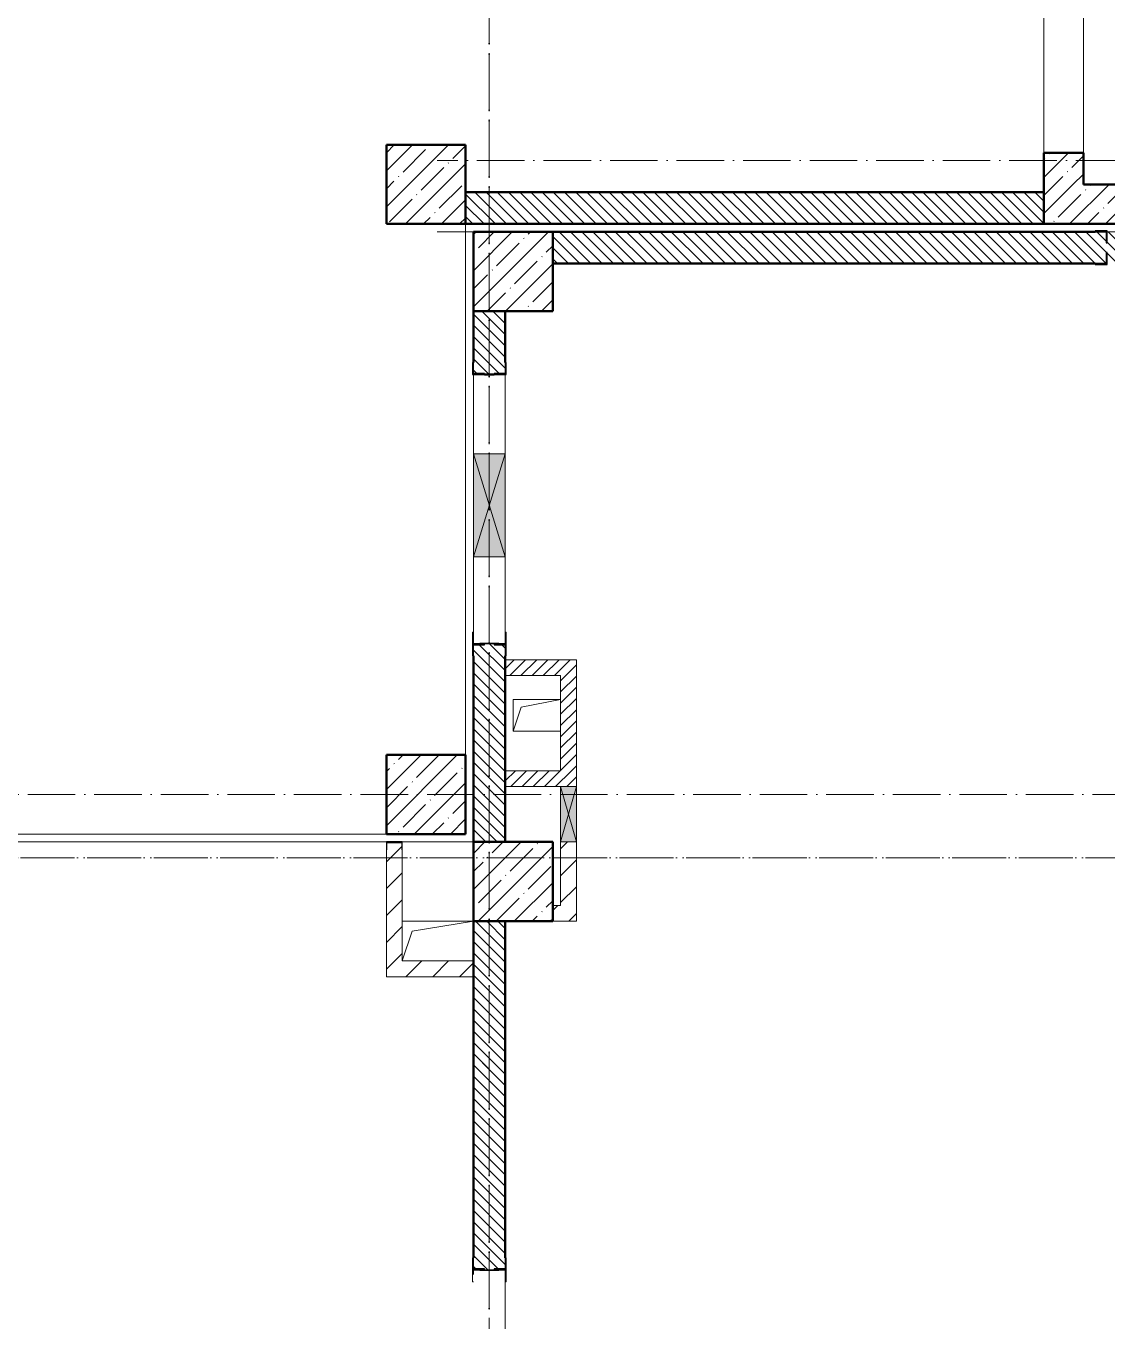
# Model space of a CAD drawing. Header units: millimetres. Extents: x -213536 to 1564669, y -45299 to 942238.
# Drawn here: x 74833 to 81658, y 498924 to 507097 of the extents above; entities that cross this region are included whole.
import ezdxf

# ---------------------------------------------------------------- set-up
doc = ezdxf.new("R2010")
doc.units = ezdxf.units.MM
doc.linetypes.add('50_200_ШТРИХ_1Т_ш5_п1_п1_', pattern=[700, 500, -100, 0, -100])
for name, color, linetype, lineweight in [('3.1) ЖБ окна 1.2 м', 102, 'Continuous', 30), ('A-DETL-GENF-OTLN', 7, 'Continuous', 9), ('A-FLOR-____-OTLN', 7, 'Continuous', 9), ('A-GENM-____-MCUT', 7, 'Continuous', 25), ('A-GENM-____-OTLN', 7, 'Continuous', 9), ('A-GENM-____-OTLN-1', 7, 'Continuous', 25), ('A-GLAZ-____-OTLN', 7, 'Continuous', 9), ('A-WALL-____-MCUT', 7, 'Continuous', 13), ('A-WALL-____-MCUT-1', 7, 'Continuous', 9), ('A-WALL-____-MCUT-2', 7, 'Continuous', 50), ('A-WALL-____-OTLN', 7, 'Continuous', 9), ('A-WALL-____-PATT-1', 7, 'Continuous', 9), ('A-WALL-FNSH-MCUT-1', 7, 'Continuous', 9), ('I-WALL-____-OTLN', 7, 'Continuous', 9), ('S-COLS-____-MCUT', 7, 'Continuous', 50), ('S-COLS-____-OTLN', 7, 'Continuous', 9), ('S-GRID-____-OTLN-1', 7, '50_200_ШТРИХ_1Т_ш5_п1_п1_', 9)]:
    doc.layers.add(name, color=color, linetype=linetype, lineweight=lineweight)
pattern_1 = [(135, (-15591.663, 459015.94), (-35.35534, -35.35534), [])]
pattern_2 = [(45, (-93500, -46531.04), (-114.04925, 114.04925), []), (45, (-93385.95, -46531.04), (-114.04925, 114.04925), [201.613, -40.323, 3.353, -36.97])]
pattern_3 = [(45, (-93500, -42681.04), (-114.04925, 114.04925), []), (45, (-93385.95, -42681.04), (-114.04925, 114.04925), [201.613, -40.323, 3.353, -36.97])]
pattern_4 = [(45, (-92950, -43231.04), (-114.04925, 114.04925), []), (45, (-92835.95, -43231.04), (-114.04925, 114.04925), [201.613, -40.323, 3.353, -36.97])]
pattern_5 = [(45, (-92950, -47081.04), (-114.04925, 114.04925), []), (45, (-92835.95, -47081.04), (-114.04925, 114.04925), [201.613, -40.323, 3.353, -36.97])]
pattern_6 = [(45, (-15591.66, 459015.94), (-84.85281, 84.85281), [])]
pattern_7 = [(45, (-15591.663, 459015.94), (-35.35534, 35.35534), [])]
pattern_8 = [(45, (-15591.66, 459015.94), (-114.04925, 114.04925), []), (45, (-15477.61, 459015.94), (-114.04925, 114.04925), [201.612, -40.322, 3.353, -36.97])]
pattern_9 = [(135, (-15591.663, 459015.94), (-35.35534, -35.35534), [])]
pattern_10 = [(45, (-15591.66, 459015.94), (-84.85281, 84.85281), [])]
pattern_11 = [(45, (-15591.663, 459015.94), (-35.35534, 35.35534), [])]

# ---------------------------------------------------------------- blocks, each defined once
blk = doc.blocks.new('BSC_Колонна _Прямоугольная - 500х500-V116-АР1_План отверстий 2 этажа в осях 1-64_Ю-ЯЯ')
at = {"layer": 'S-COLS-____-OTLN'}
h = blk.add_hatch(dxfattribs=at)
h.set_pattern_fill('FP_129', color=256, style=0, pattern_type=2)
h.set_pattern_definition(pattern_2)
h.paths.add_polyline_path([(-250, -250), (250, -250), (250, 250), (-250, 250)], flags=0)
at = {"layer": 'S-COLS-____-MCUT'}
for p, q in [((250, 250), (-250, 250)), ((-250, 250), (-250, -250)), ((250, -250), (250, 250)), ((-250, -250), (250, -250))]:
    blk.add_line(p, q, dxfattribs=at)
blk = doc.blocks.new('BSC_Колонна _Прямоугольная - 500х500-V118-АР1_План отверстий 2 этажа в осях 1-64_Ю-ЯЯ')
at = {"layer": 'S-COLS-____-OTLN'}
h = blk.add_hatch(dxfattribs=at)
h.set_pattern_fill('FP_131', color=256, style=0, pattern_type=2)
h.set_pattern_definition(pattern_3)
h.paths.add_polyline_path([(-250, -250), (250, -250), (250, 250), (-250, 250), (-250, 13.8)], flags=0)
at = {"layer": 'S-COLS-____-MCUT'}
for p, q in [((250, 250), (-250, 250)), ((-250, 250), (-250, -250)), ((250, -250), (250, 250)), ((-250, -250), (250, -250))]:
    blk.add_line(p, q, dxfattribs=at)
blk = doc.blocks.new('BSC_Колонна _Прямоугольная - 500х500-V123-АР1_План отверстий 2 этажа в осях 1-64_Ю-ЯЯ')
at = {"layer": 'S-COLS-____-OTLN'}
h = blk.add_hatch(dxfattribs=at)
h.set_pattern_fill('FP_136', color=256, style=0, pattern_type=2)
h.set_pattern_definition(pattern_4)
h.paths.add_polyline_path([(-250, -250), (250, -250), (250, 250), (-250, 250)], flags=0)
at = {"layer": 'S-COLS-____-MCUT'}
for p, q in [((250, 250), (-250, 250)), ((-250, 250), (-250, -250)), ((250, -250), (250, 250)), ((-250, -250), (250, -250))]:
    blk.add_line(p, q, dxfattribs=at)
blk = doc.blocks.new('BSC_Колонна _Прямоугольная - 500х500-V124-АР1_План отверстий 2 этажа в осях 1-64_Ю-ЯЯ')
at = {"layer": 'S-COLS-____-OTLN'}
h = blk.add_hatch(dxfattribs=at)
h.set_pattern_fill('FP_137', color=256, style=0, pattern_type=2)
h.set_pattern_definition(pattern_5)
h.paths.add_polyline_path([(-250, -250), (250, -250), (250, 250), (-250, 250)], flags=0)
at = {"layer": 'S-COLS-____-MCUT'}
for p, q in [((250, 250), (-250, 250)), ((-250, 250), (-250, -250)), ((250, -250), (250, 250)), ((-250, -250), (250, -250))]:
    blk.add_line(p, q, dxfattribs=at)
blk = doc.blocks.new('Фахверк_СКБ_Уголок - 200_3550-28267367-АР1_План отверстий 2 этажа в осях 1-64_Ю-ЯЯ')
at = {"layer": 'A-GENM-____-MCUT'}
for p, q in [((200, 156), (125, 156)), ((125, 156), (125, 81)), ((131, 81), (131, 150)), ((131, 150), (200, 150)), ((200, 150), (200, 156)), ((125, 81), (131, 81)), ((131, 19), (125, 19)), ((125, 19), (125, -56)), ((131, -50), (131, 19)), ((125, -56), (200, -56)), ((200, -50), (131, -50)), ((200, -56), (200, -50))]:
    blk.add_line(p, q, dxfattribs=at)
blk = doc.blocks.new('Фахверк_СКБ_Уголок - 200_3960-28268576-АР1_План отверстий 2 этажа в осях 1-64_Ю-ЯЯ')
at = {"layer": 'A-GENM-____-MCUT'}
for p, q in [((200, 156), (125, 156)), ((125, 156), (125, 81)), ((131, 81), (131, 150)), ((131, 150), (200, 150)), ((200, 150), (200, 156)), ((125, 81), (131, 81)), ((131, 19), (125, 19)), ((125, 19), (125, -56)), ((131, -50), (131, 19)), ((125, -56), (200, -56)), ((200, -50), (131, -50)), ((200, -56), (200, -50))]:
    blk.add_line(p, q, dxfattribs=at)
blk = doc.blocks.new('154_Стойка_СКБ_Уголок - СМ-2480_200-28346303-АР1_План отверстий 2 этажа в осях 1-64_Ю-ЯЯ')
at = {"layer": 'A-GENM-____-MCUT'}
for p, q in [((125, 156), (125, 81)), ((200, 156), (125, 156)), ((131, 81), (131, 150)), ((131, 150), (200, 150)), ((200, 150), (200, 156)), ((125, 81), (131, 81)), ((131, 19), (125, 19)), ((125, 19), (125, -56)), ((131, -50), (131, 19)), ((125, -56), (200, -56)), ((200, -50), (131, -50)), ((200, -56), (200, -50))]:
    blk.add_line(p, q, dxfattribs=at)
blk = doc.blocks.new('Стойка_Влож_Полоса боковая - Полоса-V150-АР1_План отверстий 2 этажа в осях 1-64_Ю-ЯЯ')
at = {"layer": 'A-GENM-____-OTLN'}
for p, q in [((-5, 60), (0, 60)), ((-5, -60), (-5, 60)), ((0, 31), (0, -31)), ((0, -60), (-5, -60))]:
    blk.add_line(p, q, dxfattribs=at)
blk = doc.blocks.new('Стойка_Влож_Уголок_Опорный - Уголок-28213941-АР1_План отверстий 2 этажа в осях 1-64_Ю-ЯЯ')
at = {"layer": 'A-GENM-____-OTLN'}
for p, q in [((-212, -6), (-212, 0)), ((0, 0), (0, -6)), ((-212, -75), (-212, -6)), ((-212, -6), (-206, -6)), ((-212, -75), (-206, -75)), ((-6, -6), (0, -6)), ((-6, -75), (0, -75)), ((0, -6), (0, -75))]:
    blk.add_line(p, q, dxfattribs=at)
blk = doc.blocks.new('154_Фахверк_СКБ_Швеллер - Тип_100_3960-28318856-АР1_План отверстий 2 этажа в осях 1-64_Ю-ЯЯ')
at = {"layer": 'A-GENM-____-MCUT'}
for p, q in [((175, 50), (125, 50)), ((125, 50), (125, -50)), ((128, 47), (175, 47)), ((128, -47), (128, 47)), ((175, 47), (175, 50)), ((125, -50), (175, -50)), ((175, -47), (128, -47)), ((175, -50), (175, -47))]:
    blk.add_line(p, q, dxfattribs=at)
blk = doc.blocks.new('AR_Отверстие прямоугольное _в плите_ - AR_Отверстие прямоугольное _в плите_-V160-АР1_План отверстий 2 этажа в осях 1-64_Ю-ЯЯ')
at = {"layer": 'A-GENM-____-OTLN'}
for p, q in [((150, 100), (-150, 100)), ((-150, 100), (-150, -100)), ((-100, 50), (150, 100)), ((-150, -100), (-100, 50)), ((-150, -100), (150, -100))]:
    blk.add_line(p, q, dxfattribs=at)
blk = doc.blocks.new('AR_Отверстие прямоугольное _в плите_ - AR_Отверстие прямоугольное _в плите_-30552830-АР1_План отверстий 2 этажа в осях 1-64_Ю-ЯЯ')
at = {"layer": 'A-GENM-____-OTLN'}
for p, q in [((225, 125), (-225, 125)), ((-162.5, 62.5), (225, 125)), ((-225, -125), (-162.5, 62.5))]:
    blk.add_line(p, q, dxfattribs=at)
blk = doc.blocks.new('AR_Отверстие прямоугольное _в стене_ - AR_Отверстие прямоугольное _в стене__ОВ-36845443-АР1_План отверстий 2 этажа в осях 1-64_Ю-ЯЯ')
at = {"layer": 'A-GLAZ-____-OTLN'}
blk.add_hatch(color=256, dxfattribs=at).paths.add_polyline_path([(325, 100), (-325, 100), (-325, -100), (325, -100)], flags=0)
at = {"layer": 'A-DETL-GENF-OTLN'}
for p, q in [((-325, -100), (-325, 100)), ((-325, 100), (325, 100)), ((325, 100), (-325, -100)), ((-325, 100), (325, -100)), ((325, 100), (-325, 100)), ((-325, 100), (-325, -100)), ((325, 100), (325, -100)), ((325, -100), (325, 100)), ((325, -100), (-325, -100)), ((-325, -100), (325, -100))]:
    blk.add_line(p, q, dxfattribs=at)
blk = doc.blocks.new('AR_Отверстие прямоугольное _в стене_ - AR_Отверстие прямоугольное _в стене__ОВ-36848105-АР1_План отверстий 2 этажа в осях 1-64_Ю-ЯЯ')
at = {"layer": 'A-GLAZ-____-OTLN'}
blk.add_hatch(color=256, dxfattribs=at).paths.add_polyline_path([(-175, -50), (175, -50), (175, 50), (-175, 50)], flags=0)
at = {"layer": 'A-DETL-GENF-OTLN'}
for p, q in [((-175, -50), (-175, 50)), ((-175, 50), (175, 50)), ((175, 50), (-175, -50)), ((-175, 50), (175, -50)), ((175, 50), (-175, 50)), ((-175, 50), (-175, -50)), ((175, 50), (175, -50)), ((175, -50), (175, 50)), ((175, -50), (-175, -50)), ((-175, -50), (175, -50))]:
    blk.add_line(p, q, dxfattribs=at)
blk = doc.blocks.new('BSC_Колонна _Прямоугольная - 500х500-V120-АР1_План отверстий 2 этажа в осях 1-64_А-ГГ')
at = {"layer": 'S-COLS-____-OTLN'}
h = blk.add_hatch(dxfattribs=at)
h.set_pattern_fill('FP_150', color=256, style=0, pattern_type=2)
h.set_pattern_definition(pattern_2)
h.paths.add_polyline_path([(-250, -250), (250, -250), (250, 250), (-250, 250)], flags=0)
at = {"layer": 'S-COLS-____-MCUT'}
for p, q in [((250, 250), (-250, 250)), ((-250, 250), (-250, -250)), ((250, -250), (250, 250)), ((-250, -250), (250, -250))]:
    blk.add_line(p, q, dxfattribs=at)
blk = doc.blocks.new('BSC_Колонна _Прямоугольная - 500х500-V122-АР1_План отверстий 2 этажа в осях 1-64_А-ГГ')
at = {"layer": 'S-COLS-____-OTLN'}
h = blk.add_hatch(dxfattribs=at)
h.set_pattern_fill('FP_152', color=256, style=0, pattern_type=2)
h.set_pattern_definition(pattern_3)
h.paths.add_polyline_path([(-250, -250), (250, -250), (250, 250), (-250, 250)], flags=0)
at = {"layer": 'S-COLS-____-MCUT'}
for p, q in [((250, 250), (-250, 250)), ((-250, 250), (-250, -250)), ((250, -250), (250, 250)), ((-250, -250), (250, -250))]:
    blk.add_line(p, q, dxfattribs=at)
blk = doc.blocks.new('BSC_Колонна _Прямоугольная - 500х500-V127-АР1_План отверстий 2 этажа в осях 1-64_А-ГГ')
at = {"layer": 'S-COLS-____-OTLN'}
h = blk.add_hatch(dxfattribs=at)
h.set_pattern_fill('FP_157', color=256, style=0, pattern_type=2)
h.set_pattern_definition(pattern_4)
h.paths.add_polyline_path([(-250, -250), (250, -250), (250, 250), (-250, 250)], flags=0)
at = {"layer": 'S-COLS-____-MCUT'}
for p, q in [((250, 250), (-250, 250)), ((-250, 250), (-250, -250)), ((250, -250), (250, 250)), ((-250, -250), (250, -250))]:
    blk.add_line(p, q, dxfattribs=at)
blk = doc.blocks.new('BSC_Колонна _Прямоугольная - 500х500-V128-АР1_План отверстий 2 этажа в осях 1-64_А-ГГ')
at = {"layer": 'S-COLS-____-OTLN'}
h = blk.add_hatch(dxfattribs=at)
h.set_pattern_fill('FP_158', color=256, style=0, pattern_type=2)
h.set_pattern_definition(pattern_5)
h.paths.add_polyline_path([(-250, -250), (250, -250), (250, 250), (-250, 250)], flags=0)
at = {"layer": 'S-COLS-____-MCUT'}
for p, q in [((250, 250), (-250, 250)), ((-250, 250), (-250, -250)), ((250, -250), (250, 250)), ((-250, -250), (250, -250))]:
    blk.add_line(p, q, dxfattribs=at)
blk = doc.blocks.new('Фахверк_СКБ_Уголок - 200_3550-28267367-АР1_План отверстий 2 этажа в осях 1-64_А-ГГ')
at = {"layer": 'A-GENM-____-MCUT'}
for p, q in [((200, 156), (125, 156)), ((125, 156), (125, 81)), ((131, 81), (131, 150)), ((131, 150), (200, 150)), ((200, 150), (200, 156)), ((125, 81), (131, 81)), ((131, 19), (125, 19)), ((125, 19), (125, -56)), ((131, -50), (131, 19)), ((125, -56), (200, -56)), ((200, -50), (131, -50)), ((200, -56), (200, -50))]:
    blk.add_line(p, q, dxfattribs=at)
blk = doc.blocks.new('Фахверк_СКБ_Уголок - 200_3960-28268576-АР1_План отверстий 2 этажа в осях 1-64_А-ГГ')
at = {"layer": 'A-GENM-____-MCUT'}
for p, q in [((200, 156), (125, 156)), ((125, 156), (125, 81)), ((131, 81), (131, 150)), ((131, 150), (200, 150)), ((200, 150), (200, 156)), ((125, 81), (131, 81)), ((131, 19), (125, 19)), ((125, 19), (125, -56)), ((131, -50), (131, 19)), ((125, -56), (200, -56)), ((200, -50), (131, -50)), ((200, -56), (200, -50))]:
    blk.add_line(p, q, dxfattribs=at)
blk = doc.blocks.new('154_Стойка_СКБ_Уголок - СМ-2480_200-28346303-АР1_План отверстий 2 этажа в осях 1-64_А-ГГ')
at = {"layer": 'A-GENM-____-MCUT'}
for p, q in [((125, 156), (125, 81)), ((200, 156), (125, 156)), ((131, 81), (131, 150)), ((131, 150), (200, 150)), ((200, 150), (200, 156)), ((125, 81), (131, 81)), ((131, 19), (125, 19)), ((125, 19), (125, -56)), ((131, -50), (131, 19)), ((125, -56), (200, -56)), ((200, -50), (131, -50)), ((200, -56), (200, -50))]:
    blk.add_line(p, q, dxfattribs=at)
blk = doc.blocks.new('Стойка_Влож_Полоса боковая - Полоса-28213942-АР1_План отверстий 2 этажа в осях 1-64_А-ГГ')
at = {"layer": 'A-GENM-____-OTLN'}
for p, q in [((-5, 60), (0, 60)), ((-5, -60), (-5, 60)), ((0, 31), (0, -31)), ((0, -60), (-5, -60))]:
    blk.add_line(p, q, dxfattribs=at)
blk = doc.blocks.new('Стойка_Влож_Уголок_Опорный - Уголок-28213941-АР1_План отверстий 2 этажа в осях 1-64_А-ГГ')
at = {"layer": 'A-GENM-____-OTLN'}
for p, q in [((-212, -6), (-212, 0)), ((0, 0), (0, -6)), ((-212, -75), (-212, -6)), ((-212, -6), (-206, -6)), ((-212, -75), (-206, -75)), ((-6, -6), (0, -6)), ((-6, -75), (0, -75)), ((0, -6), (0, -75))]:
    blk.add_line(p, q, dxfattribs=at)
blk = doc.blocks.new('154_Фахверк_СКБ_Швеллер - Тип_100_3960-28318856-АР1_План отверстий 2 этажа в осях 1-64_А-ГГ')
at = {"layer": 'A-GENM-____-MCUT'}
for p, q in [((175, 50), (125, 50)), ((125, 50), (125, -50)), ((128, 47), (175, 47)), ((128, -47), (128, 47)), ((175, 47), (175, 50)), ((125, -50), (175, -50)), ((175, -47), (128, -47)), ((175, -50), (175, -47))]:
    blk.add_line(p, q, dxfattribs=at)
blk = doc.blocks.new('AR_Отверстие прямоугольное _в плите_ - AR_Отверстие прямоугольное _в плите_-30423629-АР1_План отверстий 2 этажа в осях 1-64_А-ГГ')
at = {"layer": 'A-GENM-____-OTLN'}
for p, q in [((150, 100), (-150, 100)), ((-150, 100), (-150, -100)), ((-100, 50), (150, 100)), ((-150, -100), (-100, 50)), ((-150, -100), (150, -100))]:
    blk.add_line(p, q, dxfattribs=at)
blk = doc.blocks.new('AR_Отверстие прямоугольное _в плите_ - AR_Отверстие прямоугольное _в плите_-30552830-АР1_План отверстий 2 этажа в осях 1-64_А-ГГ')
at = {"layer": 'A-GENM-____-OTLN'}
for p, q in [((225, 125), (-225, 125)), ((-162.5, 62.5), (225, 125)), ((-225, -125), (-162.5, 62.5))]:
    blk.add_line(p, q, dxfattribs=at)
blk = doc.blocks.new('AR_Отверстие прямоугольное _в стене_ - AR_Отверстие прямоугольное _в стене__ОВ-36845443-АР1_План отверстий 2 этажа в осях 1-64_А-ГГ')
at = {"layer": 'A-GLAZ-____-OTLN'}
blk.add_hatch(color=256, dxfattribs=at).paths.add_polyline_path([(325, 100), (-325, 100), (-325, -100), (325, -100)], flags=0)
at = {"layer": 'A-DETL-GENF-OTLN'}
for p, q in [((-325, -100), (-325, 100)), ((-325, 100), (325, 100)), ((325, 100), (-325, -100)), ((-325, 100), (325, -100)), ((325, 100), (-325, 100)), ((-325, 100), (-325, -100)), ((325, 100), (325, -100)), ((325, -100), (325, 100)), ((325, -100), (-325, -100)), ((-325, -100), (325, -100))]:
    blk.add_line(p, q, dxfattribs=at)
blk = doc.blocks.new('AR_Отверстие прямоугольное _в стене_ - AR_Отверстие прямоугольное _в стене__ОВ-36848105-АР1_План отверстий 2 этажа в осях 1-64_А-ГГ')
at = {"layer": 'A-GLAZ-____-OTLN'}
blk.add_hatch(color=256, dxfattribs=at).paths.add_polyline_path([(-175, -50), (175, -50), (175, 50), (-175, 50)], flags=0)
at = {"layer": 'A-DETL-GENF-OTLN'}
for p, q in [((-175, -50), (-175, 50)), ((-175, 50), (175, 50)), ((175, 50), (-175, -50)), ((-175, 50), (175, -50)), ((175, 50), (-175, 50)), ((-175, 50), (-175, -50)), ((175, 50), (175, -50)), ((175, -50), (175, 50)), ((175, -50), (-175, -50)), ((-175, -50), (175, -50))]:
    blk.add_line(p, q, dxfattribs=at)
blk = doc.blocks.new('2этаж')
at = {"layer": 'S-GRID-____-OTLN-1', "color": 251, "ltscale": 0.6, "true_color": 0x636466}
for p, q in [((77758.3, 498997), (77758.3, 549908.8)), ((77758.3, 454533.3), (77758.3, 508896.9)), ((88482.7, 506247), (77429.6, 506247)), ((88482.7, 506247), (77429.6, 506247)), ((77429.6, 505797), (88322.4, 505797)), ((77429.6, 505797), (88322.4, 505797)), ((58880.7, 502247), (88334.7, 502247)), ((58880.7, 502247), (88334.7, 502247)), ((51735.1, 501847), (88482.7, 501847)), ((53374.4, 501847), (88482.7, 501847))]:
    blk.add_line(p, q, dxfattribs=at)

msp = doc.modelspace()

# ---------------------------------------------------------------- hatches: boundary and pattern name
at = {"layer": 'A-WALL-____-PATT-1'}
h = msp.add_hatch(dxfattribs=at)
h.set_pattern_fill('FP_13', color=256, style=0, pattern_type=2)
h.set_pattern_definition(pattern_8)
h.paths.add_polyline_path([(81508.3, 506097), (81508.3, 506297), (81258.3, 506297), (81258.3, 506097)], flags=0)
h.paths.add_polyline_path([(81258.3, 507897), (81508.3, 507897), (81508.3, 508747), (81258.3, 508747)], flags=0)
h = msp.add_hatch(dxfattribs=at)
h.set_pattern_fill('FP_13', color=256, style=0, pattern_type=2)
h.set_pattern_definition(pattern_8)
h.paths.add_polyline_path([(85658.3, 505847), (85658.3, 506097), (81258.3, 506097), (81258.3, 505847), (85140.7, 505847)], flags=0)
h = msp.add_hatch(dxfattribs=at)
h.set_pattern_fill('FP_25', color=256, style=0, pattern_type=2)
h.set_pattern_definition([(45, (-15591.66, 459015.94), (-114.04925, 114.04925), []), (45, (-15477.61, 459015.94), (-114.04925, 114.04925), [201.612, -40.322, 3.353, -36.97])])
h.paths.add_polyline_path([(85658.3, 505847), (85658.3, 506097), (81258.3, 506097), (81258.3, 505847), (85140.1, 505847)], flags=0)
h = msp.add_hatch(dxfattribs=at)
h.set_pattern_fill('FP_6', color=256, style=0, pattern_type=2)
h.set_pattern_definition(pattern_1)
h.paths.add_polyline_path([(81258.3, 505847), (81258.3, 506047), (77608.3, 506047), (77608.3, 505847), (79838.2, 505847)], flags=0)
h = msp.add_hatch(dxfattribs=at)
h.set_pattern_fill('FP_6', color=256, style=0, pattern_type=2)
h.set_pattern_definition(pattern_9)
h.paths.add_polyline_path([(81258.3, 505847), (81258.3, 506047), (77608.3, 506047), (77608.3, 505847), (79837.7, 505847)], flags=0)
h = msp.add_hatch(dxfattribs=at)
h.set_pattern_fill('FP_6', color=256, style=0, pattern_type=2)
h.set_pattern_definition(pattern_1)
h.paths.add_polyline_path([(85158.3, 505597), (85158.3, 505797), (81658.3, 505797), (81658.3, 505728), (81652.3, 505728), (81652.3, 505797), (78158.3, 505797), (78158.3, 505597), (81652.3, 505597), (81652.3, 505666), (81658.3, 505666), (81658.3, 505597), (85140.7, 505597)], flags=0)
h = msp.add_hatch(dxfattribs=at)
h.set_pattern_fill('FP_6', color=256, style=0, pattern_type=2)
h.set_pattern_definition(pattern_9)
h.paths.add_polyline_path([(85158.3, 505597), (85158.3, 505797), (81658.3, 505797), (81658.3, 505728), (81652.3, 505728), (81652.3, 505797), (78158.3, 505797), (78158.3, 505597), (81652.3, 505597), (81652.3, 505666), (81658.3, 505666), (81658.3, 505597), (85140.1, 505597)], flags=0)
h = msp.add_hatch(dxfattribs=at)
h.set_pattern_fill('FP_6', color=256, style=0, pattern_type=2)
h.set_pattern_definition(pattern_1)
h.paths.add_polyline_path([(77698.3, 501947), (77858.3, 501947), (77857.4, 503191), (77789.3, 503191), (77789.3, 503197), (77727.3, 503197), (77727.3, 503191), (77658.3, 503191), (77658.3, 501947)], flags=0)
h.paths.add_polyline_path([(77789.3, 504897), (77789.3, 504903), (77858.3, 504903), (77858.3, 505297), (77658.3, 505297), (77658.3, 504903), (77727.3, 504903), (77727.3, 504897)], flags=0)
h = msp.add_hatch(dxfattribs=at)
h.set_pattern_fill('FP_6', color=256, style=0, pattern_type=2)
h.set_pattern_definition(pattern_9)
h.paths.add_polyline_path([(77658.3, 501947), (77858.3, 501947), (77857.4, 503191), (77789.3, 503191), (77789.3, 503197), (77727.3, 503197), (77727.3, 503191), (77658.3, 503191), (77658.3, 502751.5)], flags=0)
h.paths.add_polyline_path([(77789.3, 504897), (77789.3, 504903), (77858.3, 504903), (77858.3, 505297), (77658.3, 505297), (77658.3, 504903), (77727.3, 504903), (77727.3, 504897)], flags=0)
h = msp.add_hatch(dxfattribs=at)
h.set_pattern_fill('FP_5', color=256, style=0, pattern_type=2)
h.set_pattern_definition(pattern_7)
h.paths.add_polyline_path([(78308.3, 502997), (78308.3, 503097), (77858.3, 503097), (77858.3, 502997), (78208.3, 502997)], flags=0)
h = msp.add_hatch(dxfattribs=at)
h.set_pattern_fill('FP_5', color=256, style=0, pattern_type=2)
h.set_pattern_definition(pattern_11)
h.paths.add_polyline_path([(78308.3, 502997), (78308.3, 503097), (77858.3, 503097), (77858.3, 502997), (78208.3, 502997)], flags=0)
h = msp.add_hatch(dxfattribs=at)
h.set_pattern_fill('FP_5', color=256, style=0, pattern_type=2)
h.set_pattern_definition(pattern_7)
h.paths.add_polyline_path([(78308.3, 502397), (78308.3, 502997), (78208.3, 502997), (78208.3, 502397)], flags=0)
h = msp.add_hatch(dxfattribs=at)
h.set_pattern_fill('FP_5', color=256, style=0, pattern_type=2)
h.set_pattern_definition(pattern_11)
h.paths.add_polyline_path([(78308.3, 502397), (78308.3, 502997), (78208.3, 502997), (78208.3, 502397)], flags=0)
h = msp.add_hatch(dxfattribs=at)
h.set_pattern_fill('FP_5', color=256, style=0, pattern_type=2)
h.set_pattern_definition(pattern_7)
h.paths.add_polyline_path([(78308.3, 502297), (78308.3, 502397), (77858.3, 502397), (77858.3, 502297), (78208.3, 502297)], flags=0)
h = msp.add_hatch(dxfattribs=at)
h.set_pattern_fill('FP_5', color=256, style=0, pattern_type=2)
h.set_pattern_definition(pattern_11)
h.paths.add_polyline_path([(78308.3, 502297), (78308.3, 502397), (77858.3, 502397), (77858.3, 502297), (78208.3, 502297)], flags=0)
h = msp.add_hatch(dxfattribs=at)
h.set_pattern_fill('FP_4', color=256, style=0, pattern_type=2)
h.set_pattern_definition(pattern_6)
h.paths.add_polyline_path([(77208.3, 501097), (77208.3, 501897), (77205.3, 501897), (77205.3, 501944), (77111.3, 501944), (77111.3, 501897), (77108.3, 501897), (77108.3, 501097)], flags=0)
h = msp.add_hatch(dxfattribs=at)
h.set_pattern_fill('FP_4', color=256, style=0, pattern_type=2)
h.set_pattern_definition(pattern_10)
h.paths.add_polyline_path([(77208.3, 501097), (77208.3, 501897), (77205.3, 501897), (77205.3, 501944), (77111.3, 501944), (77111.3, 501897), (77108.3, 501897), (77108.3, 501097)], flags=0)
h = msp.add_hatch(dxfattribs=at)
h.set_pattern_fill('FP_4', color=256, style=0, pattern_type=2)
h.set_pattern_definition(pattern_6)
h.paths.add_polyline_path([(78308.3, 501547), (78308.3, 501947), (78208.3, 501947), (78208.3, 501547)], flags=0)
h = msp.add_hatch(dxfattribs=at)
h.set_pattern_fill('FP_4', color=256, style=0, pattern_type=2)
h.set_pattern_definition(pattern_10)
h.paths.add_polyline_path([(78308.3, 501547), (78308.3, 501947), (78208.3, 501947), (78208.3, 501547)], flags=0)
h = msp.add_hatch(dxfattribs=at)
h.set_pattern_fill('FP_4', color=256, style=0, pattern_type=2)
h.set_pattern_definition(pattern_6)
h.paths.add_polyline_path([(78308.3, 501447), (78308.3, 501547), (78158.3, 501547), (78158.3, 501447)], flags=0)
h = msp.add_hatch(dxfattribs=at)
h.set_pattern_fill('FP_4', color=256, style=0, pattern_type=2)
h.set_pattern_definition(pattern_10)
h.paths.add_polyline_path([(78308.3, 501447), (78308.3, 501547), (78158.3, 501547), (78158.3, 501447)], flags=0)
h = msp.add_hatch(dxfattribs=at)
h.set_pattern_fill('FP_6', color=256, style=0, pattern_type=2)
h.set_pattern_definition(pattern_1)
h.paths.add_polyline_path([(77658.3, 500497), (77858.3, 500497), (77858.3, 501447), (77658.3, 501447)], flags=0)
h = msp.add_hatch(dxfattribs=at)
h.set_pattern_fill('FP_6', color=256, style=0, pattern_type=2)
h.set_pattern_definition(pattern_9)
h.paths.add_polyline_path([(77658.3, 496597), (77858.3, 496597), (77858.3, 497072), (77658.3, 497072)], flags=0)
h.paths.add_polyline_path([(77858.3, 497472), (77858.3, 498341), (77789.3, 498341), (77789.3, 498347), (77727.3, 498347), (77727.3, 498341), (77658.3, 498341), (77658.3, 497472), (77771.2, 497472)], flags=0)
h.paths.add_polyline_path([(77727.3, 499247), (77789.3, 499247), (77789.3, 499253), (77858.3, 499253), (77858.3, 501447), (77658.3, 501447), (77658.3, 499253), (77727.3, 499253)], flags=0)
h = msp.add_hatch(dxfattribs=at)
h.set_pattern_fill('FP_4', color=256, style=0, pattern_type=2)
h.set_pattern_definition(pattern_6)
h.paths.add_polyline_path([(77658.3, 501097), (77658.3, 501197), (77208.3, 501197), (77208.3, 501097)], flags=0)
h = msp.add_hatch(dxfattribs=at)
h.set_pattern_fill('FP_4', color=256, style=0, pattern_type=2)
h.set_pattern_definition(pattern_10)
h.paths.add_polyline_path([(77658.3, 501097), (77658.3, 501197), (77208.3, 501197), (77208.3, 501097)], flags=0)

# ---------------------------------------------------------------- linework, layer by layer
at = {"layer": 'A-FLOR-____-OTLN'}
for p, q in [((77608.3, 502497), (77608.3, 505847)), ((77608.3, 502497), (77608.3, 505847)), ((77908.3, 502847), (78208.3, 502847)), ((77908.3, 502647), (77908.3, 502847)), ((77908.3, 502847), (78208.3, 502847)), ((77908.3, 502647), (77908.3, 502847)), ((78208.3, 502647), (77908.3, 502647)), ((78208.3, 502647), (77908.3, 502647)), ((73658.3, 501997), (77108.3, 501997)), ((73658.3, 501997), (77108.3, 501997)), ((77108.3, 501947), (73658.3, 501947)), ((77108.3, 501947), (73658.3, 501947)), ((77658.3, 501947), (77208.3, 501947)), ((77658.3, 501947), (77208.3, 501947)), ((77208.3, 501447), (77658.3, 501447)), ((77208.3, 501447), (77658.3, 501447))]:
    msp.add_line(p, q, dxfattribs=at)
at = {"layer": 'A-WALL-____-MCUT'}
for p, q in [((81258.3, 506047), (77608.3, 506047)), ((77608.3, 505847), (81258.3, 505847)), ((81583.3, 505797), (78158.3, 505797)), ((78158.3, 505597), (81583.3, 505597)), ((77658.3, 505297), (77658.3, 504972)), ((77858.3, 504972), (77858.3, 505297)), ((77727.3, 504897), (77789.3, 504897)), ((77658.3, 503122), (77658.3, 501947)), ((77858.3, 501947), (77858.3, 503122)), ((77658.3, 501447), (77658.3, 500497)), ((77858.3, 500497), (77858.3, 501447))]:
    msp.add_line(p, q, dxfattribs=at)
at = {"layer": 'A-WALL-____-MCUT-1'}
for p, q in [((81258.3, 506297), (81258.3, 505847)), ((85658.3, 506097), (81508.3, 506097)), ((81258.3, 505847), (85658.3, 505847))]:
    msp.add_line(p, q, dxfattribs=at)
at = {"layer": 'A-WALL-____-MCUT-2'}
for p, q in [((81508.3, 506297), (81258.3, 506297)), ((81258.3, 506297), (81258.3, 505847)), ((81508.3, 506097), (81508.3, 506297)), ((85658.3, 506097), (81508.3, 506097)), ((81258.3, 506047), (77608.3, 506047)), ((77608.3, 505847), (81258.3, 505847)), ((81583.3, 505797), (78158.3, 505797)), ((81258.3, 505847), (85658.3, 505847)), ((78158.3, 505597), (81583.3, 505597)), ((77658.3, 505297), (77658.3, 504972)), ((77858.3, 504972), (77858.3, 505297)), ((77727.3, 504897), (77789.3, 504897)), ((77658.3, 503122), (77658.3, 501947)), ((77858.3, 501947), (77858.3, 503122)), ((77658.3, 501447), (77658.3, 499322)), ((77858.3, 499322), (77858.3, 501447))]:
    msp.add_line(p, q, dxfattribs=at)
at = {"layer": 'A-WALL-____-OTLN'}
for p, q in [((81258.3, 506297), (81258.3, 507897)), ((81508.3, 507897), (81508.3, 506297))]:
    msp.add_line(p, q, dxfattribs=at)
at = {"layer": 'A-WALL-FNSH-MCUT-1'}
for p, q in [((78308.3, 503097), (77858.3, 503097)), ((78308.3, 503097), (77858.3, 503097)), ((78308.3, 502297), (78308.3, 503097)), ((78308.3, 502297), (78308.3, 503097)), ((77858.3, 502997), (78208.3, 502997)), ((77858.3, 502997), (78208.3, 502997)), ((78208.3, 502997), (78208.3, 502397)), ((78208.3, 502997), (78208.3, 502397)), ((78208.3, 502397), (77858.3, 502397)), ((78208.3, 502397), (77858.3, 502397)), ((77858.3, 502297), (78208.3, 502297)), ((77858.3, 502297), (78208.3, 502297)), ((78208.3, 501947), (78208.3, 501547)), ((78208.3, 501947), (78208.3, 501547)), ((78308.3, 501447), (78308.3, 501947)), ((78308.3, 501447), (78308.3, 501947)), ((77108.3, 501897), (77108.3, 501097)), ((77108.3, 501897), (77108.3, 501097)), ((77208.3, 501197), (77208.3, 501897)), ((77208.3, 501197), (77208.3, 501897)), ((78208.3, 501547), (78158.3, 501547)), ((78208.3, 501547), (78158.3, 501547)), ((78158.3, 501447), (78308.3, 501447)), ((78158.3, 501447), (78308.3, 501447)), ((77658.3, 501197), (77208.3, 501197)), ((77658.3, 501197), (77208.3, 501197)), ((77108.3, 501097), (77658.3, 501097)), ((77108.3, 501097), (77658.3, 501097))]:
    msp.add_line(p, q, dxfattribs=at)
at = {"layer": 'I-WALL-____-OTLN'}
for p, q in [((77658.3, 504397), (77658.3, 504897)), ((77658.3, 504397), (77658.3, 504897)), ((77858.3, 504897), (77858.3, 504397)), ((77858.3, 504897), (77858.3, 504397)), ((77658.3, 503197), (77658.3, 503747)), ((77658.3, 503197), (77658.3, 503747)), ((77858.3, 503747), (77858.3, 503197)), ((77858.3, 503747), (77858.3, 503197)), ((77658.3, 499217), (77658.3, 499247)), ((77858.3, 499247), (77858.3, 498347))]:
    msp.add_line(p, q, dxfattribs=at)

# ---------------------------------------------------------------- block references
at = {"layer": '3.1) ЖБ окна 1.2 м'}
msp.add_blockref('2этаж', (0, 0), dxfattribs=at)
at = {"layer": 'A-GENM-____-OTLN'}
for name, p, rotation in [('Стойка_Влож_Уголок_Опорный - Уголок-28213941-АР1_План отверстий 2 этажа в осях 1-64_Ю-ЯЯ', (77652.3, 503197), 180), ('Стойка_Влож_Уголок_Опорный - Уголок-28213941-АР1_План отверстий 2 этажа в осях 1-64_А-ГГ', (77652.3, 503197), 180), ('Стойка_Влож_Полоса боковая - Полоса-V150-АР1_План отверстий 2 этажа в осях 1-64_Ю-ЯЯ', (77758.3, 503197), 269.9999999999999), ('Стойка_Влож_Полоса боковая - Полоса-28213942-АР1_План отверстий 2 этажа в осях 1-64_А-ГГ', (77758.3, 503197), 269.9999999999999), ('Стойка_Влож_Полоса боковая - Полоса-28213942-АР1_План отверстий 2 этажа в осях 1-64_А-ГГ', (77758.3, 499247), 89.99999999999991)]:
    msp.add_blockref(name, p, dxfattribs=dict(at, rotation=rotation))
for name, p in [('AR_Отверстие прямоугольное _в плите_ - AR_Отверстие прямоугольное _в плите_-V160-АР1_План отверстий 2 этажа в осях 1-64_Ю-ЯЯ', (78058.3, 502747)), ('AR_Отверстие прямоугольное _в плите_ - AR_Отверстие прямоугольное _в плите_-30423629-АР1_План отверстий 2 этажа в осях 1-64_А-ГГ', (78058.3, 502747)), ('AR_Отверстие прямоугольное _в плите_ - AR_Отверстие прямоугольное _в плите_-30552830-АР1_План отверстий 2 этажа в осях 1-64_Ю-ЯЯ', (77433.3, 501322)), ('AR_Отверстие прямоугольное _в плите_ - AR_Отверстие прямоугольное _в плите_-30552830-АР1_План отверстий 2 этажа в осях 1-64_А-ГГ', (77433.3, 501322)), ('Стойка_Влож_Уголок_Опорный - Уголок-28213941-АР1_План отверстий 2 этажа в осях 1-64_А-ГГ', (77864.3, 499247))]:
    msp.add_blockref(name, p, dxfattribs=at)
at = {"layer": 'A-GENM-____-OTLN-1'}
for name, p, rotation in [('Фахверк_СКБ_Уголок - 200_3550-28267367-АР1_План отверстий 2 этажа в осях 1-64_Ю-ЯЯ', (81783.3, 505747), 180), ('Фахверк_СКБ_Уголок - 200_3550-28267367-АР1_План отверстий 2 этажа в осях 1-64_А-ГГ', (81783.3, 505747), 180), ('Фахверк_СКБ_Уголок - 200_3960-28268576-АР1_План отверстий 2 этажа в осях 1-64_Ю-ЯЯ', (77808.3, 504772), 89.9999999999999), ('Фахверк_СКБ_Уголок - 200_3960-28268576-АР1_План отверстий 2 этажа в осях 1-64_А-ГГ', (77808.3, 504772), 89.9999999999999), ('154_Стойка_СКБ_Уголок - СМ-2480_200-28346303-АР1_План отверстий 2 этажа в осях 1-64_Ю-ЯЯ', (77708.3, 503322), 269.9999999999999), ('154_Стойка_СКБ_Уголок - СМ-2480_200-28346303-АР1_План отверстий 2 этажа в осях 1-64_А-ГГ', (77708.3, 503322), 269.9999999999999), ('154_Фахверк_СКБ_Швеллер - Тип_100_3960-28318856-АР1_План отверстий 2 этажа в осях 1-64_Ю-ЯЯ', (77158.3, 502072), 270), ('154_Фахверк_СКБ_Швеллер - Тип_100_3960-28318856-АР1_План отверстий 2 этажа в осях 1-64_А-ГГ', (77158.3, 502072), 270), ('154_Стойка_СКБ_Уголок - СМ-2480_200-28346303-АР1_План отверстий 2 этажа в осях 1-64_А-ГГ', (77808.3, 499122), 89.9999999999999)]:
    msp.add_blockref(name, p, dxfattribs=dict(at, rotation=rotation))
at = {"layer": 'A-GLAZ-____-OTLN'}
for name, p, rotation in [('AR_Отверстие прямоугольное _в стене_ - AR_Отверстие прямоугольное _в стене__ОВ-36845443-АР1_План отверстий 2 этажа в осях 1-64_Ю-ЯЯ', (77758.3, 504072), 269.9999999999999), ('AR_Отверстие прямоугольное _в стене_ - AR_Отверстие прямоугольное _в стене__ОВ-36845443-АР1_План отверстий 2 этажа в осях 1-64_А-ГГ', (77758.3, 504072), 269.9999999999999), ('AR_Отверстие прямоугольное _в стене_ - AR_Отверстие прямоугольное _в стене__ОВ-36848105-АР1_План отверстий 2 этажа в осях 1-64_Ю-ЯЯ', (78258.3, 502122), 89.99999999999659), ('AR_Отверстие прямоугольное _в стене_ - AR_Отверстие прямоугольное _в стене__ОВ-36848105-АР1_План отверстий 2 этажа в осях 1-64_А-ГГ', (78258.3, 502122), 89.99999999999659)]:
    msp.add_blockref(name, p, dxfattribs=dict(at, rotation=rotation))
at = {"layer": 'S-COLS-____-OTLN'}
for name, p in [('BSC_Колонна _Прямоугольная - 500х500-V124-АР1_План отверстий 2 этажа в осях 1-64_Ю-ЯЯ', (77358.3, 506097)), ('BSC_Колонна _Прямоугольная - 500х500-V128-АР1_План отверстий 2 этажа в осях 1-64_А-ГГ', (77358.3, 506097)), ('BSC_Колонна _Прямоугольная - 500х500-V116-АР1_План отверстий 2 этажа в осях 1-64_Ю-ЯЯ', (77908.3, 505547)), ('BSC_Колонна _Прямоугольная - 500х500-V120-АР1_План отверстий 2 этажа в осях 1-64_А-ГГ', (77908.3, 505547)), ('BSC_Колонна _Прямоугольная - 500х500-V123-АР1_План отверстий 2 этажа в осях 1-64_Ю-ЯЯ', (77358.3, 502247)), ('BSC_Колонна _Прямоугольная - 500х500-V127-АР1_План отверстий 2 этажа в осях 1-64_А-ГГ', (77358.3, 502247)), ('BSC_Колонна _Прямоугольная - 500х500-V118-АР1_План отверстий 2 этажа в осях 1-64_Ю-ЯЯ', (77908.3, 501697)), ('BSC_Колонна _Прямоугольная - 500х500-V122-АР1_План отверстий 2 этажа в осях 1-64_А-ГГ', (77908.3, 501697))]:
    msp.add_blockref(name, p, dxfattribs=at)

doc.saveas('drawing.dxf')
